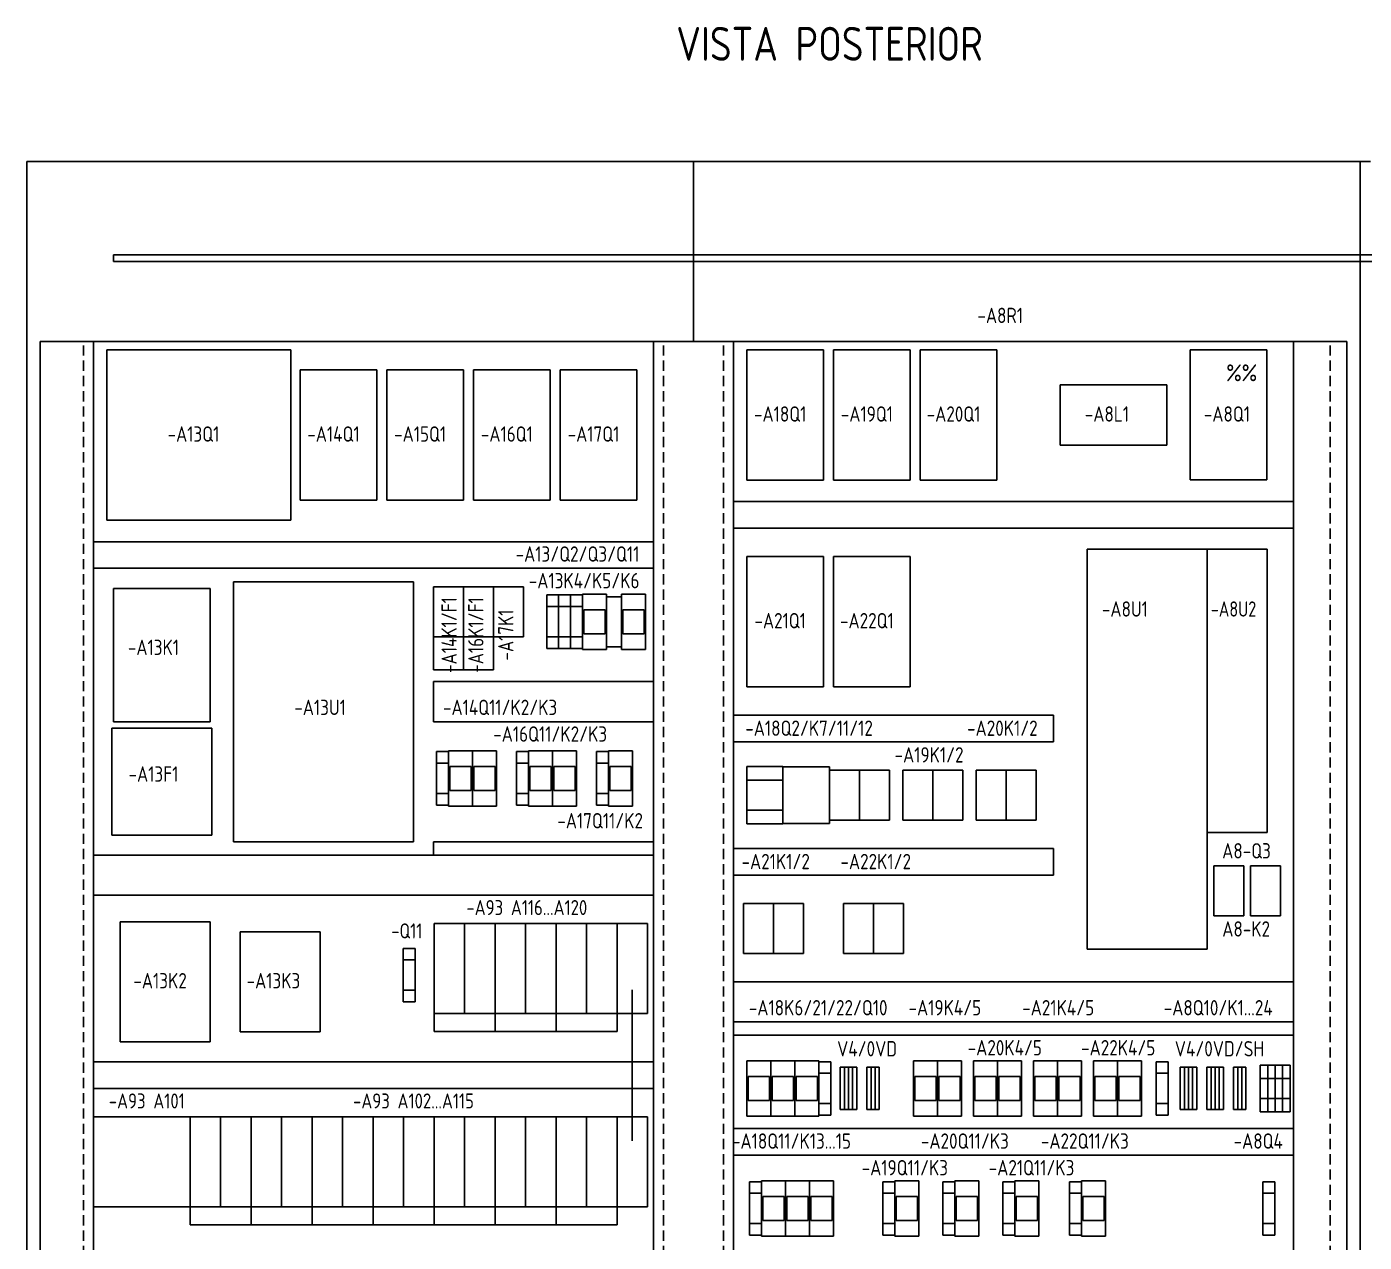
# Model space of a CAD drawing. Extents: x 10 to 420, y 5 to 297.
# Drawn here: x 85.6 to 282.8, y 103.8 to 283 of the extents above; entities that cross this region are included whole.
import ezdxf
from ezdxf.enums import TextEntityAlignment as Align

# ---------------------------------------------------------------- set-up
doc = ezdxf.new("R2010")
doc.units = 0
doc.header["$LTSCALE"] = 6
doc.header["$MEASUREMENT"] = 0
doc.linetypes.add('HIDDEN', pattern=[0.375, 0.25, -0.125])
doc.layers.get('0').update_dxf_attribs({"linetype": 'CONTINUOUS'})
for name, color, linetype in [('3', 3, 'CONTINUOUS'), ('INT', 3, 'CONTINUOUS'), ('MAN', 3, 'CONTINUOUS')]:
    doc.layers.add(name, color=color, linetype=linetype)
doc.styles.add('DIN', font='DIN', dxfattribs={"width": 0.85})

# ---------------------------------------------------------------- blocks, each defined once
blk = doc.blocks.new('F-3NP50')
at = {"color": 3}
for p, q in [((0, -9.75), (0, 9.75)), ((0, 9.75), (11.5, 9.75)), ((11.5, 9.75), (11.5, -9.75)), ((11.5, -9.75), (0, -9.75))]:
    blk.add_line(p, q, dxfattribs=at)
blk = doc.blocks.new('PROVA5', base_point=(165.5, 139.5))
at = {"layer": '3'}
for p, q in [((165, 140), (166, 140)), ((165, 139), (165, 140)), ((166, 140), (166, 139)), ((166, 139), (165, 139))]:
    blk.add_line(p, q, dxfattribs=at)
blk = doc.blocks.new('CORNER-C', base_point=(185, 140))
at = {"layer": '3'}
blk.add_blockref('PROVA5', (185, 140), dxfattribs=at)

msp = doc.modelspace()

# ---------------------------------------------------------------- linework, layer by layer
at = {"color": 4, "linetype": 'Continuous'}
for p, q in [((85.64, 46.87), (85.64, 263.13)), ((183.94, 263.13), (85.64, 263.13)), ((282.24, 263.13), (183.94, 263.13)), ((183.94, 236.59), (183.94, 263.13)), ((282.24, 71.45), (282.24, 263.13))]:
    msp.add_line(p, q, dxfattribs=at)
at = {"color": 4, "linetype": 'HIDDEN'}
msp.add_line((282.24, 263.13), (312.71, 263.13), dxfattribs=at)
at = {"color": 3, "linetype": 'Continuous'}
for p, q in [((312.71, 249.37), (98.42, 249.37)), ((98.42, 249.37), (98.42, 248.39)), ((98.42, 248.39), (312.71, 248.39)), ((253.73, 230.2), (238.01, 230.2)), ((238.01, 230.2), (238.01, 221.35)), ((253.73, 221.35), (253.73, 230.2)), ((238.01, 221.35), (253.73, 221.35)), ((242, 206), (242, 147.02)), ((259.69, 206), (242, 206)), ((259.69, 206), (259.69, 147.02)), ((268.54, 206), (259.69, 206)), ((268.54, 206), (268.54, 164.22)), ((116.11, 201.2), (142.66, 201.2)), ((116.11, 162.86), (116.11, 201.2)), ((142.66, 201.2), (142.66, 162.86)), ((167.56, 199.38), (171.1, 199.38)), ((173.31, 199.38), (176.85, 199.38)), ((167.56, 191.22), (171.1, 191.22)), ((173.31, 191.22), (176.85, 191.22)), ((112.92, 179.58), (98.17, 179.58)), ((98.17, 179.58), (98.17, 163.85)), ((112.92, 163.85), (112.92, 179.58)), ((147.81, 176.28), (151.34, 176.28)), ((151.34, 176.28), (154.88, 176.28)), ((159.6, 176.28), (163.14, 176.28)), ((163.14, 176.28), (166.68, 176.28)), ((171.4, 176.28), (174.94, 176.28)), ((191.81, 173.97), (197.11, 173.97)), ((191.81, 165.52), (191.81, 173.97)), ((197.11, 165.52), (197.11, 173.97)), ((191.81, 171.96), (197.11, 171.96)), ((147.81, 168.12), (151.34, 168.12)), ((151.34, 168.12), (154.88, 168.12)), ((159.6, 168.12), (163.14, 168.12)), ((163.14, 168.12), (166.68, 168.12)), ((171.4, 168.12), (174.94, 168.12)), ((191.81, 167.53), (197.11, 167.53)), ((98.17, 163.85), (112.92, 163.85)), ((191.81, 165.52), (197.11, 165.52)), ((268.54, 164.22), (259.69, 164.22)), ((142.66, 162.86), (116.11, 162.86)), ((259.69, 147.02), (242, 147.02)), ((174.89, 141.01), (174.89, 118.77)), ((191.81, 130.57), (195.34, 130.57)), ((195.34, 130.57), (198.88, 130.57)), ((198.88, 130.57), (202.42, 130.57)), ((216.38, 130.57), (219.92, 130.57)), ((219.92, 130.57), (223.46, 130.57)), ((225.23, 130.57), (228.77, 130.57)), ((228.77, 130.57), (232.3, 130.57)), ((234.07, 130.57), (237.61, 130.57)), ((237.61, 130.57), (241.15, 130.57)), ((242.92, 130.57), (246.46, 130.57)), ((246.46, 130.57), (250, 130.57)), ((191.81, 122.41), (195.34, 122.41)), ((195.34, 122.41), (198.88, 122.41)), ((198.88, 122.41), (202.42, 122.41)), ((216.38, 122.41), (219.92, 122.41)), ((219.92, 122.41), (223.46, 122.41)), ((225.23, 122.41), (228.77, 122.41)), ((228.77, 122.41), (232.3, 122.41)), ((234.07, 122.41), (237.61, 122.41)), ((237.61, 122.41), (241.15, 122.41)), ((242.92, 122.41), (246.46, 122.41)), ((246.46, 122.41), (250, 122.41)), ((193.95, 112.88), (197.49, 112.88)), ((197.49, 112.88), (201.03, 112.88)), ((201.03, 112.88), (204.56, 112.88)), ((213.61, 112.88), (217.15, 112.88)), ((222.46, 112.88), (225.99, 112.88)), ((231.3, 112.88), (234.84, 112.88)), ((241.13, 112.88), (244.67, 112.88)), ((193.95, 104.72), (197.49, 104.72)), ((197.49, 104.72), (201.03, 104.72)), ((201.03, 104.72), (204.56, 104.72)), ((213.61, 104.72), (217.15, 104.72)), ((222.46, 104.72), (225.99, 104.72)), ((231.3, 104.72), (234.84, 104.72)), ((241.13, 104.72), (244.67, 104.72))]:
    msp.add_line(p, q, dxfattribs=at)
at = {"color": 2, "linetype": 'Continuous'}
for p, q in [((87.61, 236.59), (95.47, 236.59)), ((87.61, 236.59), (87.61, 95.04)), ((95.47, 236.59), (95.47, 95.04)), ((178.04, 236.59), (178.04, 95.04)), ((178.04, 236.59), (189.84, 236.59)), ((189.84, 236.59), (189.84, 95.04)), ((272.41, 236.59), (272.41, 95.04)), ((272.41, 236.59), (280.28, 236.59)), ((280.28, 236.59), (280.28, 95.04)), ((272.41, 213), (189.84, 213)), ((272.41, 209.07), (189.84, 209.07)), ((95.47, 207.1), (178.04, 207.1)), ((95.47, 203.17), (178.04, 203.17)), ((145.6, 186.46), (178.04, 186.46)), ((145.6, 186.46), (145.6, 180.56)), ((189.84, 181.54), (237.02, 181.54)), ((237.02, 181.54), (237.02, 177.61)), ((145.6, 180.56), (178.04, 180.56)), ((237.02, 177.61), (189.84, 177.61)), ((145.6, 162.86), (178.04, 162.86)), ((145.6, 162.86), (145.6, 160.9)), ((189.84, 161.88), (237.02, 161.88)), ((237.02, 161.88), (237.02, 157.95)), ((95.47, 160.9), (178.04, 160.9)), ((237.02, 157.95), (189.84, 157.95)), ((95.47, 155), (178.04, 155)), ((272.41, 142.22), (189.84, 142.22)), ((272.41, 136.32), (189.84, 136.32)), ((272.41, 134.36), (189.84, 134.36)), ((95.47, 130.43), (178.04, 130.43)), ((95.47, 126.49), (178.04, 126.49)), ((272.41, 120.6), (189.84, 120.6)), ((272.41, 116.66), (189.84, 116.66))]:
    msp.add_line(p, q, dxfattribs=at)
at = {"color": 7, "linetype": 'HIDDEN'}
for p, q in [((94, 95.04), (94, 236.59)), ((179.52, 95.04), (179.52, 236.59)), ((188.36, 95.04), (188.36, 236.59)), ((277.82, 95.04), (277.82, 236.59))]:
    msp.add_line(p, q, dxfattribs=at)
at = {"color": 7, "linetype": 'Continuous'}
for p, q in [((95.47, 236.59), (181.98, 236.59)), ((277.82, 236.59), (178.04, 236.59)), ((188.36, 236.59), (277.82, 236.59)), ((277.82, 236.59), (277.82, 236.59)), ((167.76, 197.07), (170.91, 197.07)), ((173.51, 197.07), (176.66, 197.07)), ((167.76, 193.53), (170.91, 193.53)), ((173.51, 193.53), (176.66, 193.53)), ((148, 173.97), (151.15, 173.97)), ((151.54, 173.97), (154.69, 173.97)), ((159.8, 173.97), (162.94, 173.97)), ((163.34, 173.97), (166.48, 173.97)), ((171.59, 173.97), (174.74, 173.97)), ((148, 170.43), (151.15, 170.43)), ((151.54, 170.43), (154.69, 170.43)), ((159.8, 170.43), (162.94, 170.43)), ((163.34, 170.43), (166.48, 170.43)), ((171.59, 170.43), (174.74, 170.43)), ((145.7, 150.82), (145.7, 134.9)), ((154.7, 150.82), (145.7, 150.82)), ((150.2, 150.82), (150.2, 137.55)), ((154.7, 150.82), (154.7, 134.9)), ((154.7, 150.82), (154.7, 134.9)), ((163.69, 150.82), (154.7, 150.82)), ((159.19, 150.82), (159.19, 137.55)), ((163.69, 150.82), (163.69, 134.9)), ((163.69, 150.82), (163.69, 134.9)), ((172.69, 150.82), (163.69, 150.82)), ((168.19, 150.82), (168.19, 137.55)), ((172.69, 150.82), (172.69, 137.55)), ((177.15, 150.82), (172.69, 150.82)), ((172.69, 150.82), (172.69, 134.9)), ((177.15, 150.82), (177.15, 137.55)), ((145.7, 137.55), (154.7, 137.55)), ((154.7, 137.55), (163.69, 137.55)), ((163.69, 137.55), (172.69, 137.55)), ((177.15, 137.55), (172.69, 137.55)), ((154.7, 134.9), (145.7, 134.9)), ((163.69, 134.9), (154.7, 134.9)), ((172.69, 134.9), (163.69, 134.9)), ((192, 128.26), (195.15, 128.26)), ((195.54, 128.26), (198.69, 128.26)), ((199.08, 128.26), (202.22, 128.26)), ((216.58, 128.26), (219.72, 128.26)), ((220.12, 128.26), (223.26, 128.26)), ((225.42, 128.26), (228.57, 128.26)), ((228.96, 128.26), (232.11, 128.26)), ((234.27, 128.26), (237.42, 128.26)), ((237.81, 128.26), (240.96, 128.26)), ((243.12, 128.26), (246.26, 128.26)), ((246.66, 128.26), (249.8, 128.26)), ((267.5, 129.93), (268.6, 129.93)), ((267.5, 123.05), (267.5, 129.93)), ((268.6, 123.05), (268.6, 129.93)), ((268.6, 129.93), (269.7, 129.93)), ((268.6, 123.05), (268.6, 129.93)), ((269.7, 129.93), (270.8, 129.93)), ((269.7, 123.05), (269.7, 129.93)), ((269.7, 123.05), (269.7, 129.93)), ((270.8, 123.05), (270.8, 129.93)), ((270.8, 129.93), (271.9, 129.93)), ((270.8, 123.05), (270.8, 129.93)), ((270.8, 129.93), (271.9, 129.93)), ((270.8, 123.05), (270.8, 129.93)), ((271.9, 123.05), (271.9, 129.93)), ((271.9, 123.05), (271.9, 129.93)), ((267.5, 127.97), (268.6, 127.97)), ((268.6, 127.97), (269.7, 127.97)), ((269.7, 127.97), (270.8, 127.97)), ((270.8, 127.97), (271.9, 127.97)), ((270.8, 127.97), (271.9, 127.97)), ((192, 124.72), (195.15, 124.72)), ((195.54, 124.72), (198.69, 124.72)), ((199.08, 124.72), (202.22, 124.72)), ((216.58, 124.72), (219.72, 124.72)), ((220.12, 124.72), (223.26, 124.72)), ((225.42, 124.72), (228.57, 124.72)), ((228.96, 124.72), (232.11, 124.72)), ((234.27, 124.72), (237.42, 124.72)), ((237.81, 124.72), (240.96, 124.72)), ((243.12, 124.72), (246.26, 124.72)), ((246.66, 124.72), (249.8, 124.72)), ((267.5, 125.02), (268.6, 125.02)), ((268.6, 125.02), (269.7, 125.02)), ((269.7, 125.02), (270.8, 125.02)), ((270.8, 125.02), (271.9, 125.02)), ((270.8, 125.02), (271.9, 125.02)), ((95.47, 122.32), (109.72, 122.32)), ((95.47, 109.05), (95.47, 122.32)), ((109.72, 122.32), (109.72, 106.39)), ((118.72, 122.32), (109.72, 122.32)), ((109.72, 109.05), (109.72, 122.32)), ((114.22, 122.32), (114.22, 109.05)), ((118.72, 122.32), (118.72, 106.39)), ((118.72, 122.32), (118.72, 106.39)), ((127.71, 122.32), (118.72, 122.32)), ((123.22, 122.32), (123.22, 109.05)), ((127.71, 122.32), (127.71, 106.39)), ((136.71, 122.32), (127.71, 122.32)), ((127.71, 122.32), (127.71, 106.39)), ((132.21, 122.32), (132.21, 109.05)), ((136.71, 122.32), (136.71, 106.39)), ((145.7, 122.32), (136.71, 122.32)), ((136.71, 122.32), (136.71, 106.39)), ((141.21, 122.32), (141.21, 109.05)), ((145.7, 122.32), (145.7, 106.39)), ((145.7, 122.32), (145.7, 106.39)), ((154.7, 122.32), (145.7, 122.32)), ((150.2, 122.32), (150.2, 109.05)), ((154.7, 122.32), (154.7, 106.39)), ((163.69, 122.32), (154.7, 122.32)), ((154.7, 122.32), (154.7, 106.39)), ((159.19, 122.32), (159.19, 109.05)), ((163.69, 122.32), (163.69, 106.39)), ((163.69, 122.32), (163.69, 106.39)), ((172.69, 122.32), (163.69, 122.32)), ((168.19, 122.32), (168.19, 109.05)), ((172.69, 122.32), (172.69, 109.05)), ((177.15, 122.32), (172.69, 122.32)), ((172.69, 122.32), (172.69, 106.39)), ((177.15, 122.32), (177.15, 109.05)), ((267.5, 123.05), (268.6, 123.05)), ((268.6, 123.05), (269.7, 123.05)), ((269.7, 123.05), (270.8, 123.05)), ((270.8, 123.05), (271.9, 123.05)), ((270.8, 123.05), (271.9, 123.05)), ((194.14, 110.57), (197.29, 110.57)), ((197.68, 110.57), (200.83, 110.57)), ((201.22, 110.57), (204.37, 110.57)), ((213.8, 110.57), (216.95, 110.57)), ((222.65, 110.57), (225.8, 110.57)), ((231.5, 110.57), (234.64, 110.57)), ((241.33, 110.57), (244.47, 110.57)), ((95.47, 109.05), (109.72, 109.05)), ((109.72, 109.05), (118.72, 109.05)), ((118.72, 109.05), (127.71, 109.05)), ((127.71, 109.05), (136.71, 109.05)), ((136.71, 109.05), (145.7, 109.05)), ((145.7, 109.05), (154.7, 109.05)), ((154.7, 109.05), (163.69, 109.05)), ((163.69, 109.05), (172.69, 109.05)), ((177.15, 109.05), (172.69, 109.05)), ((194.14, 107.03), (197.29, 107.03)), ((197.68, 107.03), (200.83, 107.03)), ((201.22, 107.03), (204.37, 107.03)), ((213.8, 107.03), (216.95, 107.03)), ((222.65, 107.03), (225.8, 107.03)), ((231.5, 107.03), (234.64, 107.03)), ((241.33, 107.03), (244.47, 107.03)), ((118.72, 106.39), (109.72, 106.39)), ((127.71, 106.39), (118.72, 106.39)), ((136.71, 106.39), (127.71, 106.39)), ((145.7, 106.39), (136.71, 106.39)), ((154.7, 106.39), (145.7, 106.39)), ((163.69, 106.39), (154.7, 106.39)), ((172.69, 106.39), (163.69, 106.39))]:
    msp.add_line(p, q, dxfattribs=at)
at = {"color": 3}
for p, q in [((97.44, 235.36), (124.57, 235.36)), ((97.44, 210.29), (97.44, 235.36)), ((124.57, 210.29), (124.57, 235.36)), ((191.81, 216.19), (191.81, 235.36)), ((191.81, 235.36), (203.11, 235.36)), ((203.11, 235.36), (203.11, 216.19)), ((204.58, 216.19), (204.58, 235.36)), ((204.58, 235.36), (215.89, 235.36)), ((215.89, 235.36), (215.89, 216.19)), ((217.36, 216.19), (217.36, 235.36)), ((217.36, 235.36), (228.67, 235.36)), ((228.67, 235.36), (228.67, 216.19)), ((125.94, 213.24), (125.94, 232.41)), ((125.94, 232.41), (137.25, 232.41)), ((137.25, 232.41), (137.25, 213.24)), ((138.72, 213.24), (138.72, 232.41)), ((138.72, 232.41), (150.03, 232.41)), ((150.03, 232.41), (150.03, 213.24)), ((151.5, 213.24), (151.5, 232.41)), ((151.5, 232.41), (162.81, 232.41)), ((162.81, 232.41), (162.81, 213.24)), ((164.28, 213.24), (164.28, 232.41)), ((164.28, 232.41), (175.59, 232.41)), ((175.59, 232.41), (175.59, 213.24)), ((203.11, 216.19), (191.81, 216.19)), ((215.89, 216.19), (204.58, 216.19)), ((228.67, 216.19), (217.36, 216.19)), ((137.25, 213.24), (125.94, 213.24)), ((150.03, 213.24), (138.72, 213.24)), ((162.81, 213.24), (151.5, 213.24)), ((175.59, 213.24), (164.28, 213.24)), ((97.44, 210.29), (124.57, 210.29)), ((191.81, 185.72), (191.81, 204.89)), ((191.81, 204.89), (203.11, 204.89)), ((203.11, 204.89), (203.11, 185.72)), ((204.58, 185.72), (204.58, 204.89)), ((204.58, 204.89), (215.89, 204.89)), ((215.89, 204.89), (215.89, 185.72)), ((203.11, 185.72), (191.81, 185.72)), ((215.89, 185.72), (204.58, 185.72))]:
    msp.add_line(p, q, dxfattribs=at)
at = {"color": 7}
for p, q in [((167.76, 197.07), (167.76, 193.53)), ((170.91, 197.07), (170.91, 193.53)), ((173.51, 197.07), (173.51, 193.53)), ((176.66, 197.07), (176.66, 193.53)), ((148, 173.97), (148, 170.43)), ((151.15, 173.97), (151.15, 170.43)), ((151.54, 173.97), (151.54, 170.43)), ((154.69, 173.97), (154.69, 170.43)), ((159.8, 173.97), (159.8, 170.43)), ((162.94, 173.97), (162.94, 170.43)), ((163.34, 173.97), (163.34, 170.43)), ((166.48, 173.97), (166.48, 170.43)), ((171.59, 173.97), (171.59, 170.43)), ((174.74, 173.97), (174.74, 170.43)), ((192, 128.26), (192, 124.72)), ((195.15, 128.26), (195.15, 124.72)), ((195.54, 128.26), (195.54, 124.72)), ((198.69, 128.26), (198.69, 124.72)), ((199.08, 128.26), (199.08, 124.72)), ((202.22, 128.26), (202.22, 124.72)), ((216.58, 128.26), (216.58, 124.72)), ((219.72, 128.26), (219.72, 124.72)), ((220.12, 128.26), (220.12, 124.72)), ((223.26, 128.26), (223.26, 124.72)), ((225.42, 128.26), (225.42, 124.72)), ((228.57, 128.26), (228.57, 124.72)), ((228.96, 128.26), (228.96, 124.72)), ((232.11, 128.26), (232.11, 124.72)), ((234.27, 128.26), (234.27, 124.72)), ((237.42, 128.26), (237.42, 124.72)), ((237.81, 128.26), (237.81, 124.72)), ((240.96, 128.26), (240.96, 124.72)), ((243.12, 128.26), (243.12, 124.72)), ((246.26, 128.26), (246.26, 124.72)), ((246.66, 128.26), (246.66, 124.72)), ((249.8, 128.26), (249.8, 124.72)), ((194.14, 110.57), (194.14, 107.03)), ((197.29, 110.57), (197.29, 107.03)), ((197.68, 110.57), (197.68, 107.03)), ((200.83, 110.57), (200.83, 107.03)), ((201.22, 110.57), (201.22, 107.03)), ((204.37, 110.57), (204.37, 107.03)), ((213.8, 110.57), (213.8, 107.03)), ((216.95, 110.57), (216.95, 107.03)), ((222.65, 110.57), (222.65, 107.03)), ((225.8, 110.57), (225.8, 107.03)), ((231.5, 110.57), (231.5, 107.03)), ((234.64, 110.57), (234.64, 107.03)), ((241.33, 110.57), (241.33, 107.03)), ((244.47, 110.57), (244.47, 107.03))]:
    msp.add_line(p, q, dxfattribs=at)
at = {"color": 1, "linetype": 'Continuous'}
for p, q in [((205.57, 129.62), (206.18, 129.62)), ((205.57, 129.62), (205.57, 123.37)), ((206.18, 129.62), (206.18, 123.37)), ((206.18, 129.62), (206.79, 129.62)), ((206.18, 129.62), (206.18, 123.37)), ((206.79, 129.62), (206.79, 123.37)), ((206.79, 129.62), (207.4, 129.62)), ((206.79, 129.62), (206.79, 123.37)), ((207.4, 129.62), (207.4, 123.37)), ((207.4, 129.62), (208, 129.62)), ((207.4, 129.62), (207.4, 123.37)), ((208, 129.62), (208, 123.37)), ((209.5, 129.62), (210.11, 129.62)), ((209.5, 129.62), (209.5, 123.37)), ((210.11, 129.62), (210.72, 129.62)), ((210.11, 129.62), (210.11, 123.37)), ((210.11, 129.62), (210.11, 123.37)), ((210.72, 129.62), (210.72, 123.37)), ((210.72, 129.62), (211.33, 129.62)), ((210.72, 129.62), (210.72, 123.37)), ((211.33, 129.62), (211.33, 123.37)), ((255.7, 129.62), (256.31, 129.62)), ((255.7, 129.62), (255.7, 123.37)), ((256.31, 129.62), (256.92, 129.62)), ((256.31, 129.62), (256.31, 123.37)), ((256.31, 129.62), (256.31, 123.37)), ((256.92, 129.62), (256.92, 123.37)), ((256.92, 129.62), (257.53, 129.62)), ((256.92, 129.62), (256.92, 123.37)), ((257.53, 129.62), (258.14, 129.62)), ((257.53, 129.62), (257.53, 123.37)), ((257.53, 129.62), (257.53, 123.37)), ((258.14, 129.62), (258.14, 123.37)), ((259.63, 129.62), (260.24, 129.62)), ((259.63, 129.62), (259.63, 123.37)), ((260.24, 129.62), (260.85, 129.62)), ((260.24, 129.62), (260.24, 123.37)), ((260.24, 129.62), (260.24, 123.37)), ((260.85, 129.62), (261.46, 129.62)), ((260.85, 129.62), (260.85, 123.37)), ((260.85, 129.62), (260.85, 123.37)), ((261.46, 129.62), (262.07, 129.62)), ((261.46, 129.62), (261.46, 123.37)), ((261.46, 129.62), (261.46, 123.37)), ((262.07, 129.62), (262.07, 123.37)), ((263.56, 129.62), (264.17, 129.62)), ((263.56, 129.62), (263.56, 123.37)), ((264.17, 129.62), (264.78, 129.62)), ((264.17, 129.62), (264.17, 123.37)), ((264.17, 129.62), (264.17, 123.37)), ((264.78, 129.62), (265.39, 129.62)), ((264.78, 129.62), (264.78, 123.37)), ((264.78, 129.62), (264.78, 123.37)), ((265.39, 129.62), (265.39, 123.37)), ((205.57, 123.37), (206.18, 123.37)), ((206.18, 123.37), (206.79, 123.37)), ((206.79, 123.37), (207.4, 123.37)), ((207.4, 123.37), (208, 123.37)), ((209.5, 123.37), (210.11, 123.37)), ((210.11, 123.37), (210.72, 123.37)), ((210.72, 123.37), (211.33, 123.37)), ((255.7, 123.37), (256.31, 123.37)), ((256.31, 123.37), (256.92, 123.37)), ((256.92, 123.37), (257.53, 123.37)), ((257.53, 123.37), (258.14, 123.37)), ((259.63, 123.37), (260.24, 123.37)), ((260.24, 123.37), (260.85, 123.37)), ((260.85, 123.37), (261.46, 123.37)), ((261.46, 123.37), (262.07, 123.37)), ((263.56, 123.37), (264.17, 123.37)), ((264.17, 123.37), (264.78, 123.37)), ((264.78, 123.37), (265.39, 123.37))]:
    msp.add_line(p, q, dxfattribs=at)
at = {"layer": '3'}
for p, q in [((98.42, 200.22), (112.67, 200.22)), ((98.42, 180.56), (98.42, 200.22)), ((112.67, 200.22), (112.67, 180.56)), ((145.6, 200.46), (150.03, 200.46)), ((145.6, 193.09), (145.6, 200.46)), ((150.03, 200.46), (154.45, 200.46)), ((150.03, 193.09), (150.03, 200.46)), ((150.03, 200.46), (150.03, 193.09)), ((154.45, 200.46), (154.45, 193.09)), ((154.45, 200.46), (158.87, 200.46)), ((154.45, 193.09), (154.45, 200.46)), ((158.87, 200.46), (158.87, 193.09)), ((167.56, 191.22), (167.56, 199.38)), ((171.1, 191.22), (171.1, 199.38)), ((173.31, 191.22), (173.31, 199.38)), ((176.85, 191.22), (176.85, 199.38)), ((145.6, 193.09), (145.6, 188.18)), ((150.03, 193.09), (145.6, 193.09)), ((150.03, 193.09), (150.03, 188.18)), ((154.45, 193.09), (150.03, 193.09)), ((150.03, 188.18), (150.03, 193.09)), ((154.45, 188.18), (154.45, 193.09)), ((158.87, 193.09), (154.45, 193.09)), ((145.6, 188.18), (150.03, 188.18)), ((150.03, 188.18), (154.45, 188.18)), ((112.67, 180.56), (98.42, 180.56)), ((147.81, 168.12), (147.81, 176.28)), ((151.34, 168.12), (151.34, 176.28)), ((151.34, 168.12), (151.34, 176.28)), ((154.88, 168.12), (154.88, 176.28)), ((159.6, 168.12), (159.6, 176.28)), ((163.14, 168.12), (163.14, 176.28)), ((163.14, 168.12), (163.14, 176.28)), ((166.68, 168.12), (166.68, 176.28)), ((171.4, 168.12), (171.4, 176.28)), ((174.94, 168.12), (174.94, 176.28)), ((203.99, 173.92), (197.11, 173.92)), ((197.11, 173.92), (197.11, 165.57)), ((203.99, 165.57), (203.99, 173.92)), ((203.99, 173.43), (208.42, 173.43)), ((203.99, 166.06), (203.99, 173.43)), ((208.42, 173.43), (212.84, 173.43)), ((208.42, 166.06), (208.42, 173.43)), ((208.42, 173.43), (208.42, 166.06)), ((212.84, 173.43), (212.84, 166.06)), ((214.81, 173.43), (219.23, 173.43)), ((214.81, 166.06), (214.81, 173.43)), ((219.23, 173.43), (219.23, 166.06)), ((219.23, 173.43), (223.65, 173.43)), ((219.23, 166.06), (219.23, 173.43)), ((223.65, 173.43), (223.65, 166.06)), ((225.62, 173.43), (230.04, 173.43)), ((225.62, 166.06), (225.62, 173.43)), ((230.04, 173.43), (230.04, 166.06)), ((230.04, 173.43), (234.47, 173.43)), ((230.04, 166.06), (230.04, 173.43)), ((234.47, 173.43), (234.47, 166.06)), ((208.42, 166.06), (203.99, 166.06)), ((212.84, 166.06), (208.42, 166.06)), ((219.23, 166.06), (214.81, 166.06)), ((223.65, 166.06), (219.23, 166.06)), ((230.04, 166.06), (225.62, 166.06)), ((234.47, 166.06), (230.04, 166.06)), ((197.11, 165.57), (203.99, 165.57)), ((260.65, 159.33), (265.07, 159.33)), ((260.65, 151.96), (260.65, 159.33)), ((265.07, 151.96), (265.07, 159.33)), ((265.07, 159.33), (265.07, 151.96)), ((266.06, 159.33), (270.48, 159.33)), ((266.06, 151.96), (266.06, 159.33)), ((270.48, 159.33), (270.48, 151.96)), ((191.31, 153.77), (195.74, 153.77)), ((191.31, 146.4), (191.31, 153.77)), ((195.74, 153.77), (200.16, 153.77)), ((195.74, 146.4), (195.74, 153.77)), ((195.74, 153.77), (195.74, 146.4)), ((200.16, 153.77), (200.16, 146.4)), ((206.06, 153.77), (210.48, 153.77)), ((206.06, 146.4), (206.06, 153.77)), ((210.48, 153.77), (210.48, 146.4)), ((210.48, 153.77), (214.91, 153.77)), ((210.48, 146.4), (210.48, 153.77)), ((214.91, 153.77), (214.91, 146.4)), ((265.07, 151.96), (260.65, 151.96)), ((270.48, 151.96), (266.06, 151.96)), ((112.67, 151.07), (99.4, 151.07)), ((99.4, 151.07), (99.4, 133.37)), ((112.67, 133.37), (112.67, 151.07)), ((128.89, 149.59), (117.1, 149.59)), ((117.1, 149.59), (117.1, 134.85)), ((128.89, 134.85), (128.89, 149.59)), ((195.74, 146.4), (191.31, 146.4)), ((200.16, 146.4), (195.74, 146.4)), ((210.48, 146.4), (206.06, 146.4)), ((214.91, 146.4), (210.48, 146.4)), ((117.1, 134.85), (128.89, 134.85)), ((99.4, 133.37), (112.67, 133.37)), ((191.81, 122.41), (191.81, 130.57)), ((195.34, 122.41), (195.34, 130.57)), ((195.34, 122.41), (195.34, 130.57)), ((198.88, 122.41), (198.88, 130.57)), ((198.88, 122.41), (198.88, 130.57)), ((202.42, 122.41), (202.42, 130.57)), ((216.38, 122.41), (216.38, 130.57)), ((219.92, 122.41), (219.92, 130.57)), ((219.92, 122.41), (219.92, 130.57)), ((223.46, 122.41), (223.46, 130.57)), ((225.23, 122.41), (225.23, 130.57)), ((228.77, 122.41), (228.77, 130.57)), ((228.77, 122.41), (228.77, 130.57)), ((232.3, 122.41), (232.3, 130.57)), ((234.07, 122.41), (234.07, 130.57)), ((237.61, 122.41), (237.61, 130.57)), ((237.61, 122.41), (237.61, 130.57)), ((241.15, 122.41), (241.15, 130.57)), ((242.92, 122.41), (242.92, 130.57)), ((246.46, 122.41), (246.46, 130.57)), ((246.46, 122.41), (246.46, 130.57)), ((250, 122.41), (250, 130.57)), ((193.95, 104.72), (193.95, 112.88)), ((197.49, 104.72), (197.49, 112.88)), ((197.49, 104.72), (197.49, 112.88)), ((201.03, 104.72), (201.03, 112.88)), ((201.03, 104.72), (201.03, 112.88)), ((204.56, 104.72), (204.56, 112.88)), ((213.61, 104.72), (213.61, 112.88)), ((217.15, 104.72), (217.15, 112.88)), ((222.46, 104.72), (222.46, 112.88)), ((225.99, 104.72), (225.99, 112.88)), ((231.3, 104.72), (231.3, 112.88)), ((234.84, 104.72), (234.84, 112.88)), ((241.13, 104.72), (241.13, 112.88)), ((244.67, 104.72), (244.67, 112.88))]:
    msp.add_line(p, q, dxfattribs=at)
at = {"layer": 'INT'}
for p, q in [((164.06, 199.24), (162.32, 199.24)), ((162.32, 199.24), (162.32, 191.37)), ((165.81, 199.24), (164.06, 199.24)), ((164.06, 199.24), (164.06, 191.37)), ((164.06, 191.37), (164.06, 199.24)), ((167.56, 199.24), (165.81, 199.24)), ((165.81, 199.24), (165.81, 191.37)), ((165.81, 191.37), (165.81, 199.24)), ((167.56, 191.37), (167.56, 199.24)), ((162.32, 191.37), (164.06, 191.37)), ((164.06, 191.37), (165.81, 191.37)), ((165.81, 191.37), (167.56, 191.37)), ((147.81, 176.14), (146.06, 176.14)), ((146.06, 176.14), (146.06, 168.27)), ((147.81, 168.27), (147.81, 176.14)), ((159.6, 176.14), (157.85, 176.14)), ((157.85, 176.14), (157.85, 168.27)), ((159.6, 168.27), (159.6, 176.14)), ((171.4, 176.14), (169.65, 176.14)), ((169.65, 176.14), (169.65, 168.27)), ((171.4, 168.27), (171.4, 176.14)), ((146.06, 168.27), (147.81, 168.27)), ((157.85, 168.27), (159.6, 168.27)), ((169.65, 168.27), (171.4, 168.27)), ((142.89, 147.14), (141.14, 147.14)), ((141.14, 147.14), (141.14, 139.27)), ((142.89, 139.27), (142.89, 147.14)), ((141.14, 139.27), (142.89, 139.27)), ((204.17, 130.43), (202.42, 130.43)), ((202.42, 130.43), (202.42, 122.56)), ((204.17, 122.56), (204.17, 130.43)), ((253.91, 130.43), (252.16, 130.43)), ((252.16, 130.43), (252.16, 122.56)), ((253.91, 122.56), (253.91, 130.43)), ((202.42, 122.56), (204.17, 122.56)), ((252.16, 122.56), (253.91, 122.56)), ((193.95, 112.73), (192.2, 112.73)), ((192.2, 112.73), (192.2, 104.87)), ((193.95, 104.87), (193.95, 112.73)), ((213.61, 112.73), (211.86, 112.73)), ((211.86, 112.73), (211.86, 104.87)), ((213.61, 104.87), (213.61, 112.73)), ((222.46, 112.73), (220.71, 112.73)), ((220.71, 112.73), (220.71, 104.87)), ((222.46, 104.87), (222.46, 112.73)), ((231.3, 112.73), (229.55, 112.73)), ((229.55, 112.73), (229.55, 104.87)), ((231.3, 104.87), (231.3, 112.73)), ((241.13, 112.73), (239.38, 112.73)), ((239.38, 112.73), (239.38, 104.87)), ((241.13, 104.87), (241.13, 112.73)), ((269.64, 112.73), (267.89, 112.73)), ((267.89, 112.73), (267.89, 104.87)), ((269.64, 104.87), (269.64, 112.73)), ((192.2, 104.87), (193.95, 104.87)), ((211.86, 104.87), (213.61, 104.87)), ((220.71, 104.87), (222.46, 104.87)), ((229.55, 104.87), (231.3, 104.87)), ((239.38, 104.87), (241.13, 104.87)), ((267.89, 104.87), (269.64, 104.87))]:
    msp.add_line(p, q, dxfattribs=at)
at = {"layer": 'MAN'}
for p, q in [((164.06, 197.54), (162.32, 197.54)), ((162.32, 197.54), (162.32, 193.07)), ((165.81, 197.54), (164.06, 197.54)), ((164.06, 197.54), (164.06, 193.07)), ((164.06, 193.07), (164.06, 197.54)), ((167.56, 197.54), (165.81, 197.54)), ((165.81, 197.54), (165.81, 193.07)), ((165.81, 193.07), (165.81, 197.54)), ((167.56, 193.07), (167.56, 197.54)), ((162.32, 193.07), (164.06, 193.07)), ((164.06, 193.07), (165.81, 193.07)), ((165.81, 193.07), (167.56, 193.07)), ((147.81, 174.44), (146.06, 174.44)), ((146.06, 174.44), (146.06, 169.97)), ((147.81, 169.97), (147.81, 174.44)), ((159.6, 174.44), (157.85, 174.44)), ((157.85, 174.44), (157.85, 169.97)), ((159.6, 169.97), (159.6, 174.44)), ((171.4, 174.44), (169.65, 174.44)), ((169.65, 174.44), (169.65, 169.97)), ((171.4, 169.97), (171.4, 174.44)), ((146.06, 169.97), (147.81, 169.97)), ((157.85, 169.97), (159.6, 169.97)), ((169.65, 169.97), (171.4, 169.97)), ((142.89, 145.44), (141.14, 145.44)), ((141.14, 145.44), (141.14, 140.97)), ((142.89, 140.97), (142.89, 145.44)), ((141.14, 140.97), (142.89, 140.97)), ((204.17, 128.73), (202.42, 128.73)), ((202.42, 128.73), (202.42, 124.26)), ((204.17, 124.26), (204.17, 128.73)), ((253.91, 128.73), (252.16, 128.73)), ((252.16, 128.73), (252.16, 124.26)), ((253.91, 124.26), (253.91, 128.73)), ((202.42, 124.26), (204.17, 124.26)), ((252.16, 124.26), (253.91, 124.26)), ((193.95, 111.04), (192.2, 111.04)), ((192.2, 111.04), (192.2, 106.56)), ((193.95, 106.56), (193.95, 111.04)), ((213.61, 111.04), (211.86, 111.04)), ((211.86, 111.04), (211.86, 106.56)), ((213.61, 106.56), (213.61, 111.04)), ((222.46, 111.04), (220.71, 111.04)), ((220.71, 111.04), (220.71, 106.56)), ((222.46, 106.56), (222.46, 111.04)), ((231.3, 111.04), (229.55, 111.04)), ((229.55, 111.04), (229.55, 106.56)), ((231.3, 106.56), (231.3, 111.04)), ((241.13, 111.04), (239.38, 111.04)), ((239.38, 111.04), (239.38, 106.56)), ((241.13, 106.56), (241.13, 111.04)), ((269.64, 111.04), (267.89, 111.04)), ((267.89, 111.04), (267.89, 106.56)), ((269.64, 106.56), (269.64, 111.04)), ((192.2, 106.56), (193.95, 106.56)), ((211.86, 106.56), (213.61, 106.56)), ((220.71, 106.56), (222.46, 106.56)), ((229.55, 106.56), (231.3, 106.56)), ((239.38, 106.56), (241.13, 106.56)), ((267.89, 106.56), (269.64, 106.56))]:
    msp.add_line(p, q, dxfattribs=at)

# ---------------------------------------------------------------- block references
at = {"color": 3, "linetype": 'Continuous', "xscale": -0.983, "yscale": 0.983, "zscale": 0.983}
msp.add_blockref('F-3NP50', (268.48, 225.78), dxfattribs=at)
at = {"layer": '3', "xscale": 2.21175, "yscale": 7.3725, "zscale": 2.21175}
msp.add_blockref('CORNER-C', (172.21, 195.3), dxfattribs=at)

# ---------------------------------------------------------------- texts
at = {"color": 2, "style": 'DIN', "width": 0.85}
msp.add_text('VISTA POSTERIOR', height=5, dxfattribs=at).set_placement((204, 278), align=Align.CENTER)
at = {"color": 7, "linetype": 'Continuous', "style": 'DIN'}
for s, height, width, p in [('-A8R1', 2.261, 0.85, (229.16, 239.33)), ('-A18Q1', 2.261, 0.85, (196.72, 224.79)), ('-A19Q1', 2.261, 0.85, (209.5, 224.79)), ('-A20Q1', 2.261, 0.85, (222.28, 224.79)), ('-A8L1', 2.261, 0.85, (244.89, 224.79)), ('-A8Q1', 2.261, 0.85, (262.58, 224.79)), ('-A13Q1', 2.261, 0.85, (110.22, 221.84)), ('-A14Q1', 2.261, 0.85, (130.86, 221.84)), ('-A15Q1', 2.261, 0.85, (143.64, 221.84)), ('-A16Q1', 2.261, 0.85, (156.42, 221.84)), ('-A17Q1', 2.261, 0.85, (169.2, 221.84)), ('-A13/Q2/Q3/Q11', 2.2609, 0.85, (166.84, 204.15)), ('-A13K4/K5/K6', 2.2609, 0.85, (167.82, 200.22)), ('-A8U1', 2.261, 0.85, (247.54, 196.04)), ('-A8U2', 2.261, 0.8, (263.56, 196.04)), ('-A21Q1', 2.261, 0.85, (196.72, 194.32)), ('-A22Q1', 2.261, 0.85, (209.5, 194.32)), ('-A13K1', 2.261, 0.85, (104.32, 190.39)), ('-A13U1', 2.261, 0.85, (128.89, 181.54)), ('-A14Q11/K2/K3', 2.2609, 0.85, (155.43, 181.54)), ('-A16Q11/K2/K3', 2.2609, 0.85, (162.81, 177.61)), ('-A18Q2/K7/11/12', 2.2609, 0.85, (200.98, 178.47)), ('-A20K1/2', 2.261, 0.85, (229.48, 178.47)), ('-A19K1/2', 2.261, 0.85, (218.67, 174.54)), ('-A13F1', 2.261, 0.85, (104.32, 171.71)), ('-A17Q11/K2', 2.261, 0.85, (170.18, 164.83)), ('A8-Q3', 2.261, 0.85, (265.47, 160.39)), ('-A21K1/2', 2.261, 0.85, (196.06, 158.81)), ('-A22K1/2', 2.261, 0.85, (210.81, 158.81)), ('-A93 A116...A120', 2.2117, 0.85, (159.37, 152.05)), ('-Q11', 2.212, 0.85, (141.67, 148.61)), ('A8-K2', 2.261, 0.85, (265.42, 148.87)), ('-A13K2', 2.261, 0.85, (105.3, 141.24)), ('-A13K3', 2.261, 0.85, (122.01, 141.24)), ('-A18K6/21/22/Q10', 2.2609, 0.85, (202.32, 137.26)), ('-A19K4/5', 2.261, 0.85, (221, 137.26)), ('-A21K4/5', 2.261, 0.85, (237.71, 137.26)), ('-A8Q10/K1...24', 2.2609, 0.85, (261.3, 137.26)), ('V4/0VD', 2.261, 0.85, (209.53, 131.21)), ('-A20K4/5', 2.261, 0.85, (229.84, 131.36)), ('-A22K4/5', 2.261, 0.85, (246.56, 131.36)), ('V4/0VD/SH', 2.261, 0.85, (261.49, 131.21)), ('-A93 A101', 2.212, 0.85, (103.34, 123.54)), ('-A93 A102...A115', 2.2117, 0.85, (142.66, 123.54)), ('-A18Q11/K13...15', 2.2609, 0.85, (198.39, 117.6)), ('-A20Q11/K3', 2.261, 0.85, (223.95, 117.6)), ('-A22Q11/K3', 2.261, 0.85, (241.64, 117.6)), ('-A8Q4', 2.261, 0.85, (267.2, 117.6)), ('-A19Q11/K3', 2.261, 0.85, (215.1, 113.67)), ('-A21Q11/K3', 2.261, 0.85, (233.78, 113.67))]:
    msp.add_text(s, height=height, dxfattribs=dict(at, width=width)).set_placement(p, align=Align.CENTER)
at = {"style": 'DIN', "width": 0.85}
msp.add_text('%%', height=2.5, dxfattribs=at).set_placement((262.5, 230.75))
at = {"color": 7, "linetype": 'Continuous', "style": 'DIN', "width": 0.85}
for s, p in [('-A14K1/F1', (149.04, 193.34)), ('-A16K1/F1', (152.98, 193.34)), ('-A17K1', (157.4, 193.34))]:
    msp.add_text(s, height=2.261, rotation=90, dxfattribs=at).set_placement(p, align=Align.CENTER)

doc.saveas('drawing.dxf')
